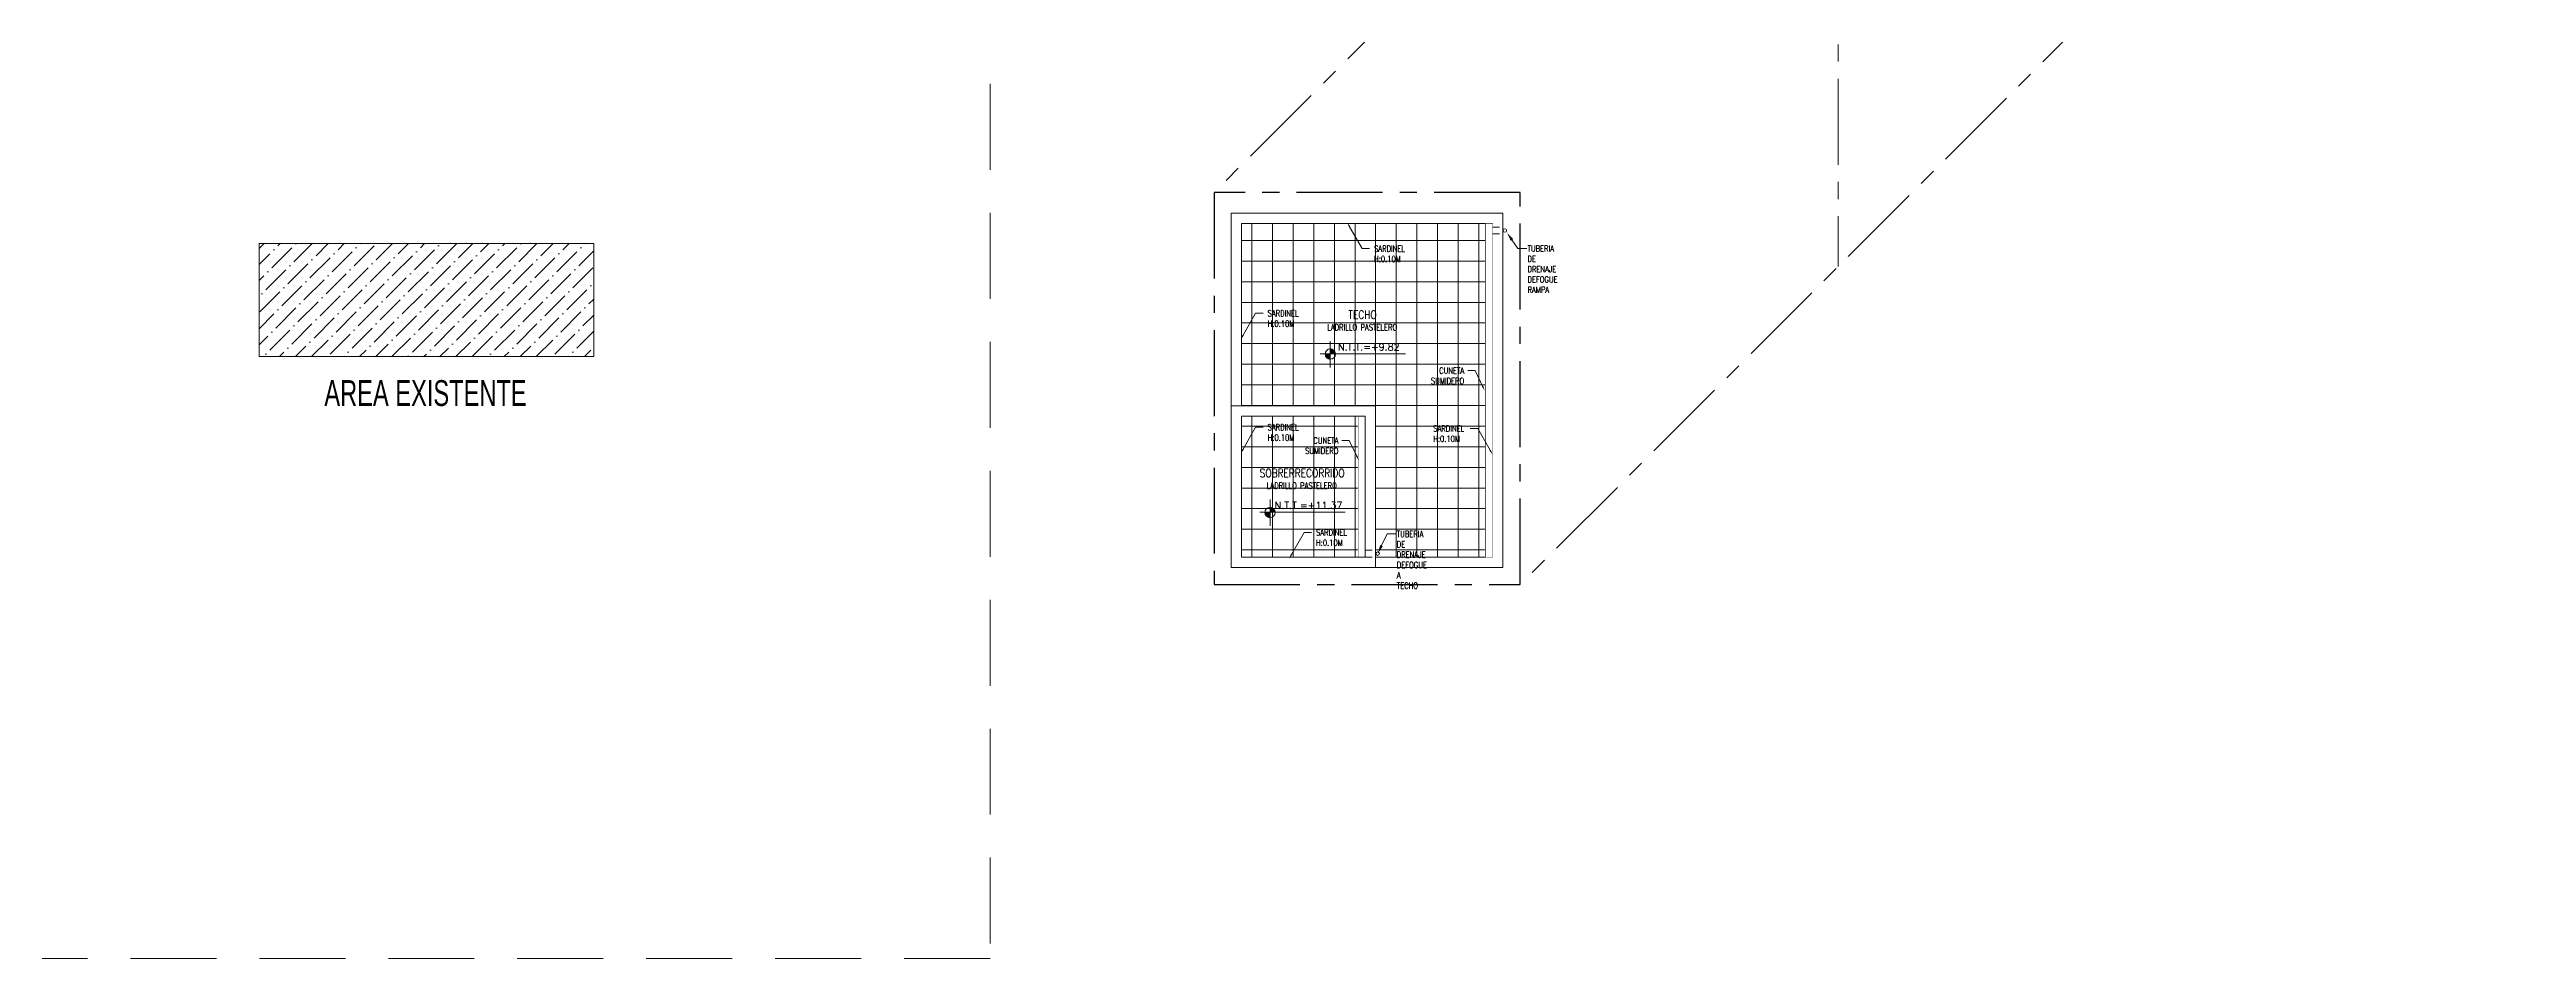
# Model space of a CAD drawing. Header units: millimetres. Extents: x 2085 to 2829, y 1347 to 1643.
# Drawn here: x 2169.91 to 2205.93, y 1347.19 to 1360.41 of the extents above; entities that cross this region are included whole.
import ezdxf
from ezdxf import colors
from ezdxf.entities.mleader import LeaderData, LeaderLine
from ezdxf.enums import TextEntityAlignment as Align
from ezdxf.math import Vec2, Vec3

# ---------------------------------------------------------------- set-up
doc = ezdxf.new("R2010")
doc.units = ezdxf.units.MM
doc.set_wipeout_variables(frame=1)
for name, pattern in [('CENTER', [2, 1.25, -0.25, 0.25, -0.25]), ('DASHED2', [0.375, 0.25, -0.125]), ('HIDDEN2', [0.1875, 0.125, -0.0625])]:
    doc.linetypes.add(name, pattern=pattern)
doc.layers.get('0').update_dxf_attribs({"color": 251, "lineweight": 9})
for name, color, linetype, lineweight in [('000 SOS 911 TEXTOS ACI', 7, 'Continuous', 9), ('00_Grupo3S', 7, 'DASHED2', 0), ('A-MURO ALTO', 251, 'Continuous', 13), ('A-MURO BAJO', 251, 'Continuous', 9), ('A-NIVELES-NPT', 251, 'Continuous', 9), ('A-PROYECCIONES', 251, 'HIDDEN2', 9), ('A-TEXTO-ACABADO PISO', 251, 'Continuous', 13), ('A-TEXTO-AMBIENTES', 251, 'Continuous', 9), ('A-TEXTO-INDICACIONES', 251, 'Continuous', 13), ('A_50_CortesElev', 251, 'CENTER', 13), ('HATCH', 251, 'Continuous', 13)]:
    doc.layers.add(name, color=color, linetype=linetype, lineweight=lineweight)
doc.layers.add('A-ETAPAS', color=251, linetype='Continuous', lineweight=9, plot=False)
doc.styles.add('PIPE', font='ARIALN.TTF', dxfattribs={"width": 0.8})
doc.styles.add('R80', font='romans.shx', dxfattribs={"width": 0.8, "oblique": 15, "height": 0.1})
doc.styles.add('ROMANS', font='romans.shx', dxfattribs={"width": 0.8})
doc.styles.add('TXT_COTAS', font='romans.shx', dxfattribs={"width": 0.8})

# ---------------------------------------------------------------- blocks, each defined once
blk = doc.blocks.new('SIM NIVEL PLANTA')
at = {"linetype": 'Continuous'}
h = blk.add_hatch(dxfattribs=at)
h.set_pattern_fill('_USER', color=256, scale=0.099996, angle=45, style=0, pattern_type=0)
h.set_pattern_definition([(45, (35396.10581, 26516.4892), (-0.0707080889, 0.0707080889), [])])
h.paths.add_polyline_path([(-17.03, 0), (-15.53, 0, 0.409209), (-17.03, 1.47)])
h.paths.add_polyline_path([(-18.53, 0, 0.419236), (-17.03, -1.53), (-17.03, 0)])
for p, q in [((4.81, 0), (-20, 0)), ((-17.03, -3.97), (-17.03, 3.72))]:
    blk.add_line(p, q)
blk.add_circle((-17.03, -0.03), 1.5, dxfattribs=at)
at = {"style": 'R80'}
blk.add_attdef('N.P.T.+0.00', text='', height=2.03, dxfattribs=at).set_placement((-5.83, 2.01), align=Align.MIDDLE_CENTER)
blk = doc.blocks.new('A$C8f3d62b0')
for points in [[(3.56, 4.87), (3.66, 4.87), (3.66, 0.02), (3.56, 0.02)], [(1.71, 2.069), (1.81, 2.069), (1.81, 0.02), (1.71, 0.02)]]:
    blk.add_lwpolyline(points, close=True)
at = {"layer": 'A-TEXTO-INDICACIONES'}
ml = blk.add_multileader_mtext('Standard', dxfattribs=at)
ml.set_content('\\pxsm1,ql,t16;SARDINEL H:0.10M', color=256, style='TXT_COTAS')
ml.set_leader_properties(color=7)
ml.build(insert=Vec2(0, 0))
ml.multileader.update_dxf_attribs({"dogleg_length": 0.11, "arrow_head_size": 0.07})
ctx = ml.context
ctx.base_point, ctx.char_height, ctx.arrow_head_size, ctx.landing_gap_size, ctx.plane_origin = Vec3(1.873, 4.507), 0.09, 0.07, 0.05, Vec3(1.546, 4.749)
ctx.text_align_type = 2
notes = []
notes.append((ctx, [(0, (1, 1, 0), (1.763, 4.507), (1, 0), 0.11, [(0, [(1.548, 4.885)], 0, [])])]))
ctx.mtext.insert, ctx.mtext.width, ctx.mtext.defined_height, ctx.mtext.alignment, ctx.mtext.flow_direction = Vec3(2.41, 4.552), 0.472, 0.437, 3, 5
ml = blk.add_multileader_mtext('Standard', dxfattribs=at)
ml.set_content('\\pxsm1,ql,t16;TUBERIA DE DRENAJE DEFOGUE RAMPA', color=256, style='ROMANS')
ml.set_leader_properties(color=7)
ml.build(insert=Vec2(0, 0))
ml.multileader.update_dxf_attribs({"dogleg_length": 1.307, "arrow_head_size": 0.13, "scale": 0.1})
ctx = ml.context
ctx.base_point, ctx.scale, ctx.char_height, ctx.arrow_head_size, ctx.landing_gap_size, ctx.plane_origin = Vec3(4.159, 4.508), 0.1, 0.09, 0.13, 0.01, Vec3(3.949, 4.188)
notes.append((ctx, [(0, (1, 1, 0), (4.028, 4.508), (1, 0), 0.131, [(0, [(3.87, 4.74)], 0, [])])]))
ctx.mtext.insert, ctx.mtext.width, ctx.mtext.defined_height, ctx.mtext.flow_direction = Vec3(4.169, 4.553), 1.25953, 0.0437, 5
ml = blk.add_multileader_mtext('Standard', dxfattribs=at)
ml.set_content('\\pxsm1,ql,t16;SARDINEL H:0.10M', color=256, style='TXT_COTAS')
ml.set_leader_properties(color=7)
ml.build(insert=Vec2(0, 0))
ml.multileader.update_dxf_attribs({"dogleg_length": 0.11, "arrow_head_size": 0.07})
ctx = ml.context
ctx.base_point, ctx.char_height, ctx.arrow_head_size, ctx.landing_gap_size, ctx.plane_origin = Vec3(0.325, 3.566), 0.09, 0.07, 0.05, Vec3(-0.002, 3.374)
ctx.text_align_type = 2
notes.append((ctx, [(0, (1, 1, 0), (0.215, 3.566), (1, 0), 0.11, [(0, [(0, 3.187)], 0, [])])]))
ctx.mtext.insert, ctx.mtext.width, ctx.mtext.defined_height, ctx.mtext.alignment, ctx.mtext.flow_direction = Vec3(0.862, 3.611), 0.472, 0.437, 3, 5
ml = blk.add_multileader_mtext('Standard', dxfattribs=at)
ml.set_content('\\pxsm1,ql,t16;SARDINEL H:0.10M', color=256, style='TXT_COTAS')
ml.set_leader_properties(color=7)
ml.build(insert=Vec2(0, 0))
ml.multileader.update_dxf_attribs({"dogleg_length": 0.11, "arrow_head_size": 0.07})
ctx = ml.context
ctx.base_point, ctx.char_height, ctx.arrow_head_size, ctx.landing_gap_size, ctx.plane_origin = Vec3(0.325, 1.909), 0.09, 0.07, 0.05, Vec3(-0.002, 1.717)
ctx.text_align_type = 2
notes.append((ctx, [(0, (1, 1, 0), (0.215, 1.909), (1, 0), 0.11, [(0, [(0, 1.531)], 0, [])])]))
ctx.mtext.insert, ctx.mtext.width, ctx.mtext.defined_height, ctx.mtext.alignment, ctx.mtext.flow_direction = Vec3(0.862, 1.954), 0.472, 0.437, 3, 5
for ctx, leaders in notes:
    for number, flags, end, landing, length, lines in leaders:
        leader = LeaderData()
        leader.index, (leader.has_last_leader_line, leader.has_dogleg_vector, leader.attachment_direction) = number, flags
        leader.last_leader_point, leader.dogleg_vector, leader.dogleg_length = Vec3(end), Vec3(landing), length
        for number, points, colour, breaks in lines:
            line = LeaderLine()
            line.index, line.vertices, line.color, line.breaks = number, Vec3.list(points), colors.encode_raw_color(colour), breaks
            leader.lines.append(line)
        ctx.leaders.append(leader)
for points in [[(3.56, 0.02), (3.56, 4.87), (3.66, 4.87), (3.66, 0.02)], [(1.81, 0.02), (1.81, 2.069), (1.71, 2.069), (1.71, 0.02)]]:
    blk.add_wipeout(points)
at = {"color": 6}
for centre in [(3.84, 4.77), (1.99, 0.071)]:
    blk.add_circle(centre, 0.025, dxfattribs=at)
at = {"layer": 'A-PROYECCIONES', "ltscale": 0.5}
for p, q in [((3.66, 4.82), (3.81, 4.82)), ((3.66, 4.72), (3.81, 4.72)), ((1.81, 0.12), (1.96, 0.12)), ((1.81, 0.02), (1.96, 0.02))]:
    blk.add_line(p, q, dxfattribs=at)
at = {"layer": 'A-TEXTO-INDICACIONES'}
ml = blk.add_multileader_mtext('Standard', dxfattribs=at)
ml.set_content('\\pxsm1,t16;CUNETA SUMIDERO', color=256, style='TXT_COTAS')
ml.set_leader_properties(color=7)
ml.build(insert=Vec2(0, 0))
ml.multileader.update_dxf_attribs({"dogleg_length": 0.05, "arrow_head_size": 0.07})
ctx = ml.context
ctx.base_point, ctx.char_height, ctx.arrow_head_size, ctx.landing_gap_size, ctx.plane_origin = Vec3(2.681, 2.732), 0.09, 0.07, 0.05, Vec3(3.697, 2.357)
ctx.text_align_type = 2
notes = []
notes.append((ctx, [(0, (1, 1, 0), (3.406, 2.732), (-1, 0), 0.107, [(0, [(3.547, 2.443)], 0, [])])]))
ctx.mtext.insert, ctx.mtext.width, ctx.mtext.defined_height, ctx.mtext.alignment, ctx.mtext.flow_direction = Vec3(3.249, 2.777), 0.58325, 0.805, 3, 5
ml = blk.add_multileader_mtext('Standard', dxfattribs=at)
ml.set_content('\\pxsm1,ql,t16;SARDINEL H:0.10M', color=256, style='TXT_COTAS')
ml.set_leader_properties(color=7)
ml.build(insert=Vec2(0, 0))
ml.multileader.update_dxf_attribs({"dogleg_length": 0.11, "arrow_head_size": 0.07})
ctx = ml.context
ctx.base_point, ctx.char_height, ctx.arrow_head_size, ctx.landing_gap_size, ctx.plane_origin = Vec3(2.748, 1.891), 0.09, 0.07, 0.05, Vec3(3.662, 1.699)
notes.append((ctx, [(0, (1, 1, 0), (3.445, 1.891), (-1, 0), 0.11, [(0, [(3.66, 1.513)], 0, [])])]))
ctx.mtext.insert, ctx.mtext.width, ctx.mtext.defined_height, ctx.mtext.flow_direction = Vec3(2.798, 1.936), 0.472, 0.437, 5
ml = blk.add_multileader_mtext('Standard', dxfattribs=at)
ml.set_content('\\pxsm1,t16;CUNETA SUMIDERO', color=256, style='TXT_COTAS')
ml.set_leader_properties(color=7)
ml.build(insert=Vec2(0, 0))
ml.multileader.update_dxf_attribs({"dogleg_length": 0.05, "arrow_head_size": 0.07})
ctx = ml.context
ctx.base_point, ctx.char_height, ctx.arrow_head_size, ctx.landing_gap_size, ctx.plane_origin = Vec3(0.852, 1.716), 0.09, 0.07, 0.05, Vec3(1.867, 1.341)
ctx.text_align_type = 2
notes.append((ctx, [(0, (1, 1, 0), (1.576, 1.716), (-1, 0), 0.107, [(0, [(1.717, 1.427)], 0, [])])]))
ctx.mtext.insert, ctx.mtext.width, ctx.mtext.defined_height, ctx.mtext.alignment, ctx.mtext.flow_direction = Vec3(1.419, 1.761), 0.58325, 0.805, 3, 5
ml = blk.add_multileader_mtext('Standard', dxfattribs=at)
ml.set_content('\\pxsm1,ql,t16;SARDINEL H:0.10M', color=256, style='TXT_COTAS')
ml.set_leader_properties(color=7)
ml.build(insert=Vec2(0, 0))
ml.multileader.update_dxf_attribs({"dogleg_length": 0.11, "arrow_head_size": 0.07})
ctx = ml.context
ctx.base_point, ctx.char_height, ctx.arrow_head_size, ctx.landing_gap_size, ctx.plane_origin = Vec3(1.029, 0.379), 0.09, 0.07, 0.05, Vec3(0.702, 0.186)
ctx.text_align_type = 2
notes.append((ctx, [(0, (1, 1, 0), (0.919, 0.379), (1, 0), 0.11, [(0, [(0.704, 0)], 0, [])])]))
ctx.mtext.insert, ctx.mtext.width, ctx.mtext.defined_height, ctx.mtext.alignment, ctx.mtext.flow_direction = Vec3(1.566, 0.424), 0.472, 0.437, 3, 5
ml = blk.add_multileader_mtext('Standard', dxfattribs=at)
ml.set_content('\\pxsm1,ql,t16;TUBERIA DE DRENAJE DEFOGUE A TECHO', color=256, style='ROMANS')
ml.set_leader_properties(color=7)
ml.build(insert=Vec2(0, 0))
ml.multileader.update_dxf_attribs({"dogleg_length": 1.307, "arrow_head_size": 0.13, "scale": 0.1})
ctx = ml.context
ctx.base_point, ctx.scale, ctx.char_height, ctx.arrow_head_size, ctx.landing_gap_size, ctx.plane_origin = Vec3(2.258, 0.357), 0.1, 0.09, 0.13, 0.01, Vec3(2.048, -0.012)
notes.append((ctx, [(0, (1, 1, 0), (2.127, 0.357), (1, 0), 0.131, [(0, [(1.99, 0.07)], 0, [])])]))
ctx.mtext.insert, ctx.mtext.width, ctx.mtext.defined_height, ctx.mtext.flow_direction = Vec3(2.268, 0.402), 1.25953, 0.0437, 5
for ctx, leaders in notes:
    for number, flags, end, landing, length, lines in leaders:
        leader = LeaderData()
        leader.index, (leader.has_last_leader_line, leader.has_dogleg_vector, leader.attachment_direction) = number, flags
        leader.last_leader_point, leader.dogleg_vector, leader.dogleg_length = Vec3(end), Vec3(landing), length
        for number, points, colour, breaks in lines:
            line = LeaderLine()
            line.index, line.vertices, line.color, line.breaks = number, Vec3.list(points), colors.encode_raw_color(colour), breaks
            leader.lines.append(line)
        ctx.leaders.append(leader)

msp = doc.modelspace()

# ---------------------------------------------------------------- hatches: boundary and pattern name
h = msp.add_hatch()
h.set_pattern_fill('ANSI36', color=4, scale=0.052)
h.set_pattern_definition([(45, (1946.71566, 1203.65783), (0.0875575, 0.32104416), [0.41275, -0.08255, 0, -0.08255])])
h.paths.add_polyline_path([(2177.821, 1357.587), (2172.953, 1357.587), (2172.953, 1355.942), (2177.821, 1355.942)])
at = {"layer": 'HATCH'}
h = msp.add_hatch(dxfattribs=at)
h.set_pattern_fill('_USER', color=256, scale=0.3, double=1, pattern_type=0)
h.set_pattern_definition([(0, (2189.1913, 1355.23128), (0, 0.3), []), (90, (2189.1913, 1355.23128), (-0.3, 2e-17), [])])
h.paths.add_polyline_path([(2189.191, 1355.231), (2189.191, 1353.026), (2190.891, 1353.026), (2190.891, 1357.876), (2187.241, 1357.876), (2187.241, 1355.227)])
h.paths.add_polyline_path([(2187.241, 1353.026), (2189.041, 1353.026), (2189.041, 1355.077), (2187.241, 1355.077)])

# ---------------------------------------------------------------- linework, layer by layer
at = {"color": 4, "elevation": 0}
msp.add_lwpolyline([(2172.953, 1357.587), (2177.821, 1357.587), (2177.821, 1355.942), (2172.953, 1355.942)], close=True, dxfattribs=at)
at = {"layer": '00_Grupo3S', "color": 2, "ltscale": 5}
msp.add_lwpolyline([(2156.906, 1643.032), (2183.584, 1643.032), (2183.584, 1347.191), (2156.906, 1347.191)], close=True, dxfattribs=at)
at = {"layer": 'A-ETAPAS', "linetype": 'CENTER'}
msp.add_line((2195.919, 1383.983), (2195.919, 1357.254), dxfattribs=at)
at = {"layer": 'A-MURO ALTO'}
msp.add_lwpolyline([(2187.091, 1352.876), (2189.191, 1352.876), (2189.191, 1355.227), (2187.091, 1355.227)], close=True, dxfattribs=at)
at = {"layer": 'A-MURO BAJO'}
for points in [[(2187.091, 1352.876), (2191.041, 1352.876), (2191.041, 1358.026), (2187.091, 1358.026)], [(2189.191, 1355.231), (2189.191, 1353.026), (2190.891, 1353.026), (2190.891, 1357.876), (2187.241, 1357.876), (2187.241, 1355.227)]]:
    msp.add_lwpolyline(points, close=True, dxfattribs=at)
at = {"layer": 'A_50_CortesElev'}
for points in [[(2208.054, 1379.54), (2186.841, 1358.327)], [(2212.506, 1373.84), (2191.292, 1352.627)]]:
    msp.add_lwpolyline(points, dxfattribs=at)
at = {"layer": 'A_50_CortesElev', "lineweight": 30}
msp.add_lwpolyline([(2186.841, 1352.627), (2191.292, 1352.627), (2191.292, 1358.327), (2186.841, 1358.327)], close=True, dxfattribs=at)

# ---------------------------------------------------------------- block references
at = {"layer": 'A-NIVELES-NPT', "xscale": 0.05, "yscale": 0.05, "zscale": 0.05}
for p, values in [((2189.384, 1355.981), {'N.P.T.+0.00': 'N.T.T.=+9.82'}), ((2188.507, 1353.678, 0), {'N.P.T.+0.00': 'N.T.T.=+11.37'})]:
    msp.add_blockref('SIM NIVEL PLANTA', p, dxfattribs=at).add_auto_attribs(values)

# ---------------------------------------------------------------- texts
at = {"layer": '000 SOS 911 TEXTOS ACI', "insert": (2173.903, 1355.6, 0), "char_height": 0.3752, "attachment_point": 1, "style": 'PIPE'}
msp.add_mtext_dynamic_manual_height_columns('AREA EXISTENTE', width=3.14384, gutter_width=1.915, heights=[0], dxfattribs=at)
at = {"layer": 'A-TEXTO-ACABADO PISO', "char_height": 0.09, "attachment_point": 2, "style": 'ROMANS'}
for insert in [(2188.996, 1356.414), (2188.118, 1354.111, 0)]:
    msp.add_mtext_dynamic_manual_height_columns('LADRILLO PASTELERO', width=1.58631, gutter_width=12.5, heights=[0], dxfattribs=dict(at, insert=insert))
at = {"layer": 'A-TEXTO-AMBIENTES', "char_height": 0.12, "width": 2.55621, "attachment_point": 5, "style": 'ROMANS'}
for s, insert in [('TECHO', (2189.001, 1356.552, 0)), ('SOBRERRECORRIDO', (2188.123, 1354.249))]:
    msp.add_mtext(s, dxfattribs=dict(at, insert=insert))

# ---------------------------------------------------------------- next in the draw order: block references
msp.add_blockref('A$C8f3d62b0', (2187.231, 1353.006))

# ---------------------------------------------------------------- next in the draw order: linework, layer by layer
at = {"layer": 'A-MURO ALTO'}
msp.add_lwpolyline([(2187.241, 1353.026), (2189.041, 1353.026), (2189.041, 1355.077), (2187.241, 1355.077)], close=True, dxfattribs=at)

doc.saveas('drawing.dxf')
